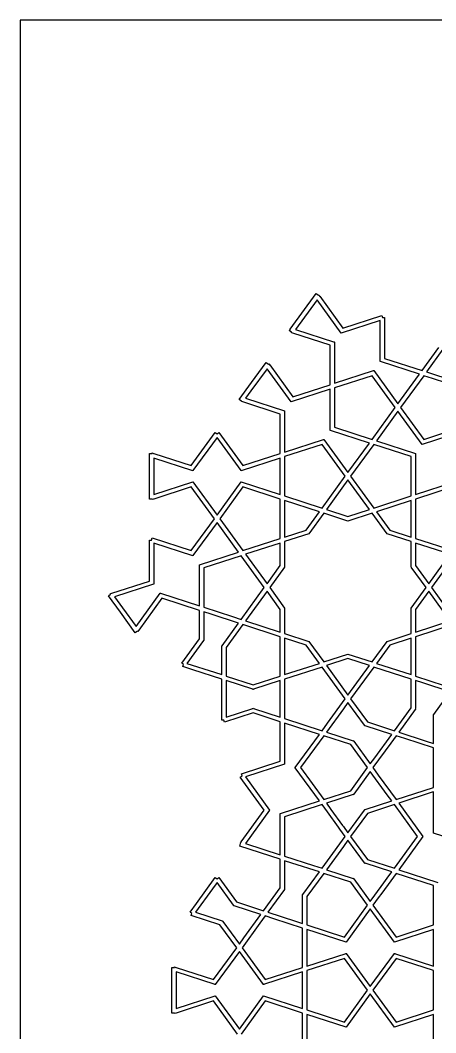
# Model space of a CAD drawing. Header units: millimetres. Extents: x -350 to 350, y -350 to 350.
# Drawn here: x -350 to -206.5, y 0 to 350 of the extents above; entities that cross this region are included whole.
import ezdxf

# ---------------------------------------------------------------- set-up
doc = ezdxf.new("R2010")
doc.units = ezdxf.units.MM
for name, color, linetype, true_color in [('canvas_boundary', 7, 'Continuous', 0x505050), ('strapwork_inner', 7, 'Continuous', 0xff8000), ('strapwork_outer', 7, 'Continuous', 0xff0000)]:
    doc.layers.add(name, color=color, linetype=linetype, true_color=true_color)

msp = doc.modelspace()

# ---------------------------------------------------------------- linework, layer by layer
at = {"layer": 'canvas_boundary'}
msp.add_lwpolyline([(-350, -350), (350, -350), (350, 350), (-350, 350)], close=True, dxfattribs=at)
at = {"layer": 'strapwork_inner', "true_color": 0xff8000}
for points in [[(-213.31, 225.96), (-212.1, 227.62), (-225.58, 232), (-225.62, 232), (-225.62, 232.01), (-225.63, 232.02), (-225.62, 232.05), (-225.62, 246.22), (-239.1, 241.84), (-239.12, 241.82), (-239.13, 241.83), (-239.14, 241.83), (-239.15, 241.86), (-247.48, 253.33), (-254.9, 243.11), (-241.42, 238.73), (-241.39, 238.73), (-241.39, 238.72), (-241.38, 238.72), (-241.39, 238.69), (-241.39, 224.51), (-227.91, 228.89), (-227.89, 228.91), (-227.88, 228.9), (-227.87, 228.9), (-227.86, 228.87), (-219.53, 217.41)], [(-201.36, 245.4), (-203.89, 246.22), (-203.89, 236.53), (-203.82, 236.48), (-203.89, 236.38), (-203.89, 236.25), (-203.98, 236.25), (-209.68, 228.41), (-200.2, 225.33), (-197.67, 224.51), (-197.67, 234.2), (-197.74, 234.26), (-197.67, 234.35), (-197.67, 234.48), (-197.58, 234.48), (-191.88, 242.32)], [(-264.75, 229.55), (-270.34, 221.85), (-272.18, 219.33), (-258.7, 214.95), (-258.67, 214.95), (-258.67, 214.94), (-258.66, 214.94), (-258.67, 214.91), (-258.67, 200.74), (-245.19, 205.11), (-245.16, 205.13), (-245.15, 205.13), (-245.14, 205.13), (-245.13, 205.1), (-236.8, 193.63), (-229.38, 203.85), (-242.86, 208.23), (-242.89, 208.23), (-242.89, 208.24), (-242.9, 208.24), (-242.89, 208.27), (-242.89, 222.45), (-256.37, 218.07), (-256.4, 218.05), (-256.4, 218.06), (-256.41, 218.05), (-256.42, 218.09)], [(-228.45, 205.13), (-220.46, 216.13), (-228.45, 227.14), (-241.39, 222.93), (-241.39, 209.33), (-228.45, 205.12), (-228.45, 205.13)], [(-197.67, 212.48), (-197.67, 222.93), (-207.61, 226.16), (-210.6, 227.14), (-218.6, 216.13), (-210.6, 205.12), (-197.67, 209.33)], [(-273.67, 190.44), (-273.64, 190.42), (-260.17, 186.04), (-260.17, 198.67), (-273.64, 194.29), (-273.67, 194.27), (-273.68, 194.28), (-273.69, 194.28), (-273.7, 194.31), (-282.03, 205.77), (-290.36, 194.31), (-290.37, 194.28), (-290.38, 194.28), (-290.38, 194.27), (-290.41, 194.29), (-303.89, 198.67), (-303.89, 186.04), (-290.41, 190.42), (-290.38, 190.44), (-290.38, 190.43), (-290.37, 190.43), (-290.36, 190.4), (-282.03, 178.94), (-273.7, 190.4), (-273.69, 190.43), (-273.68, 190.43)], [(-258.67, 199.16), (-258.67, 185.55), (-245.73, 181.35), (-237.73, 192.36), (-245.73, 203.36)], [(-235.87, 192.36), (-227.88, 181.35), (-214.94, 185.55), (-214.94, 199.16), (-227.88, 203.36), (-227.89, 203.35), (-227.89, 203.35)], [(-229.38, 180.86), (-236.8, 191.08), (-244.23, 180.86), (-236.8, 178.45)], [(-260.17, 170.86), (-260.17, 184.45), (-260.17, 184.46), (-273.1, 188.67), (-281.1, 177.66), (-273.1, 166.65)], [(-194.57, 174.82), (-192.5, 177.66), (-200.5, 188.67), (-213.44, 184.46), (-213.44, 170.86), (-200.5, 166.65)], [(-251.24, 173.76), (-246.65, 180.07), (-258.67, 183.98), (-258.67, 171.35)], [(-214.94, 183.98), (-226.95, 180.07), (-222.36, 173.76), (-214.94, 171.35)], [(-236.8, 176.94), (-236.82, 176.88), (-245.15, 179.59), (-250.3, 172.5), (-250.35, 172.53), (-250.33, 172.48), (-258.67, 169.77), (-258.67, 161.01), (-258.73, 161.01), (-258.68, 160.97), (-263.83, 153.88), (-258.68, 146.8), (-258.73, 146.76), (-258.67, 146.76), (-258.67, 138), (-250.33, 135.29), (-250.35, 135.23), (-250.3, 135.27), (-245.15, 128.18), (-236.82, 130.89), (-236.8, 130.83), (-236.78, 130.89), (-228.45, 128.18), (-223.3, 135.27), (-223.25, 135.23), (-223.27, 135.29), (-214.94, 138), (-214.94, 146.76), (-214.88, 146.76), (-214.93, 146.8), (-209.78, 153.88), (-214.93, 160.97), (-214.88, 161.01), (-214.94, 161.01), (-214.94, 169.77), (-223.27, 172.48), (-223.25, 172.53), (-223.3, 172.5), (-228.45, 179.59), (-236.78, 176.88)], [(-301.6, 151.95), (-288.12, 147.57), (-288.12, 161.74), (-288.13, 161.77), (-288.12, 161.78), (-288.12, 161.79), (-288.08, 161.79), (-274.6, 166.17), (-282.03, 176.38), (-290.36, 164.92), (-290.37, 164.89), (-290.38, 164.89), (-290.38, 164.88), (-290.41, 164.9), (-303.89, 169.28), (-303.89, 155.11), (-303.88, 155.08), (-303.89, 155.07), (-303.89, 155.06), (-303.92, 155.06), (-317.4, 150.68), (-314.64, 146.89), (-309.98, 140.47), (-301.65, 151.93), (-301.64, 151.96), (-301.63, 151.96), (-301.62, 151.97)], [(-272.18, 165.38), (-264.75, 155.16), (-260.17, 161.48), (-260.17, 169.28)], [(-213.44, 169.28), (-213.44, 161.48), (-208.85, 155.16), (-201.43, 165.38)], [(-286.62, 147.08), (-276.67, 143.85), (-273.68, 142.88), (-265.68, 153.88), (-273.67, 164.88), (-273.68, 164.89), (-286.62, 160.69)], [(-207.92, 153.88), (-199.93, 142.88), (-191.41, 145.65), (-186.99, 147.08), (-186.99, 160.69), (-199.93, 164.89)], [(-264.75, 152.61), (-272.18, 142.39), (-260.17, 138.49), (-260.17, 146.29)], [(-201.43, 142.39), (-208.85, 152.61), (-213.44, 146.29), (-213.44, 138.49)], [(-274.6, 141.6), (-284.08, 144.68), (-286.62, 145.5), (-286.62, 135.81), (-286.54, 135.76), (-286.62, 135.66), (-286.62, 135.54), (-286.71, 135.54), (-292.4, 127.7), (-282.92, 124.62), (-280.39, 123.79), (-280.39, 133.49), (-280.46, 133.54), (-280.39, 133.64), (-280.39, 133.76), (-280.3, 133.76)], [(-260.17, 136.91), (-273.1, 141.11), (-278.89, 133.15), (-278.89, 123.31), (-269.53, 120.26), (-260.17, 123.31)], [(-200.5, 119.1), (-192.5, 130.11), (-197.77, 137.35), (-200.5, 141.11), (-213.44, 136.91), (-213.44, 123.31), (-203.5, 120.07)], [(-258.67, 136.42), (-258.67, 123.79), (-246.65, 127.7), (-251.24, 134.01)], [(-222.36, 134.01), (-226.95, 127.7), (-214.94, 123.79), (-214.94, 136.42)], [(-237.73, 115.41), (-245.73, 126.42), (-258.67, 122.22), (-258.67, 119.07), (-258.67, 108.61), (-245.73, 104.41), (-243.87, 106.96)], [(-244.23, 126.91), (-236.8, 116.69), (-229.38, 126.91), (-236.8, 129.32)], [(-220.73, 104.41), (-214.94, 112.37), (-214.94, 122.22), (-227.88, 126.42), (-235.88, 115.41), (-230.09, 107.45)], [(-269.53, 118.69), (-269.64, 118.65), (-269.67, 118.73), (-278.89, 121.73), (-278.89, 119.07), (-278.89, 111.76), (-278.89, 109.1), (-269.67, 112.09), (-269.64, 112.18), (-269.53, 112.14), (-269.41, 112.18), (-269.38, 112.09), (-260.17, 109.1), (-260.17, 111.76), (-260.17, 121.73), (-269.38, 118.73), (-269.41, 118.65)], [(-213.53, 111.76), (-219.23, 103.92), (-209.75, 100.84), (-207.21, 100.02), (-207.21, 109.71), (-207.29, 109.76), (-207.21, 109.86), (-207.21, 109.98), (-207.12, 109.98), (-201.43, 117.83), (-210.91, 120.91), (-213.44, 121.73), (-213.44, 112.04), (-213.37, 111.98), (-213.44, 111.88), (-213.44, 111.76)], [(-230.94, 106.07), (-231.02, 106.17), (-231.13, 106.21), (-231.11, 106.3), (-236.8, 114.14), (-238.37, 111.98), (-244.23, 103.92), (-235.01, 100.92), (-234.94, 100.98), (-234.86, 100.88), (-234.75, 100.84), (-234.77, 100.75), (-229.08, 92.91), (-227.51, 95.07), (-221.65, 103.13), (-230.87, 106.13)], [(-258.7, 92.82), (-272.18, 88.44), (-263.85, 76.97), (-263.82, 76.95), (-263.83, 76.94), (-263.82, 76.93), (-263.85, 76.92), (-272.18, 65.45), (-260.17, 61.55), (-260.17, 75.72), (-260.18, 75.75), (-260.17, 75.75), (-260.17, 75.76), (-260.13, 75.76), (-246.65, 80.14), (-254.98, 91.61), (-255.01, 91.63), (-255, 91.64), (-255.01, 91.65), (-254.98, 91.66), (-246.65, 103.13), (-258.67, 107.03), (-258.67, 92.86), (-258.66, 92.83), (-258.67, 92.83), (-258.67, 92.82)], [(-230, 91.64), (-235.79, 99.6), (-245.15, 102.64), (-253.15, 91.64), (-245.15, 80.63), (-235.79, 83.67)], [(-220.15, 80.63), (-207.21, 84.83), (-207.21, 87.98), (-207.21, 98.44), (-217.16, 101.67), (-220.15, 102.64), (-222, 100.1), (-228.15, 91.64), (-226.3, 89.09)], [(-221.65, 80.14), (-223.22, 82.3), (-229.08, 90.36), (-234.77, 82.52), (-234.75, 82.43), (-234.86, 82.4), (-234.94, 82.3), (-235.01, 82.35), (-244.23, 79.35), (-242.66, 77.2), (-238.66, 71.69), (-238.37, 71.29), (-236.8, 69.14), (-231.11, 76.98), (-231.13, 77.06), (-231.02, 77.1), (-230.94, 77.2), (-230.87, 77.15)], [(-243.87, 59.4), (-237.73, 67.86), (-239.58, 70.41), (-240.09, 71.11), (-243.87, 76.32), (-245.73, 78.87), (-258.67, 74.66), (-258.67, 61.06), (-258.66, 61.05), (-248.72, 57.83), (-245.73, 56.85)], [(-235.88, 67.86), (-230.09, 59.9), (-220.73, 56.85), (-212.73, 67.86), (-220.73, 78.87), (-220.74, 78.86), (-230.09, 75.83)], [(-234.86, 53.32), (-234.75, 53.29), (-234.77, 53.2), (-229.08, 45.36), (-227.51, 47.51), (-224.34, 51.87), (-223.22, 53.42), (-221.65, 55.58), (-230.87, 58.57), (-230.94, 58.52), (-231.02, 58.62), (-231.13, 58.66), (-231.11, 58.74), (-236.8, 66.58), (-238.37, 64.43), (-244.23, 56.37), (-235.01, 53.37), (-234.94, 53.42)], [(-258.75, 49.51), (-264.45, 41.67), (-254.97, 38.59), (-252.44, 37.77), (-252.44, 47.46), (-252.51, 47.51), (-252.44, 47.61), (-252.44, 47.74), (-252.35, 47.74), (-246.65, 55.58), (-256.13, 58.66), (-258.67, 59.48), (-258.67, 49.79), (-258.59, 49.74), (-258.67, 49.64), (-258.67, 49.51)], [(-238, 33.08), (-230, 44.08), (-235.79, 52.05), (-245.15, 55.09), (-250.94, 47.13), (-250.94, 37.29), (-250.94, 37.28)], [(-228.15, 44.08), (-220.15, 33.08), (-207.21, 37.28), (-207.21, 50.89), (-220.15, 55.09), (-222, 52.54), (-225.13, 48.24), (-226.3, 46.63)], [(-276.17, 43.83), (-276.24, 43.93), (-276.36, 43.96), (-276.33, 44.05), (-282.03, 51.89), (-283.59, 49.74), (-289.45, 41.67), (-280.23, 38.68), (-280.16, 38.73), (-280.09, 38.63), (-279.97, 38.59), (-280, 38.51), (-274.3, 30.67), (-272.74, 32.82), (-266.88, 40.88), (-276.1, 43.88)], [(-220.75, 31.34), (-229.08, 42.81), (-237.41, 31.34), (-237.42, 31.31), (-237.43, 31.31), (-237.43, 31.31), (-237.46, 31.32), (-250.94, 35.7), (-250.94, 23.07), (-237.46, 27.45), (-237.43, 27.47), (-237.43, 27.46), (-237.42, 27.47), (-237.41, 27.44), (-229.08, 15.97), (-220.75, 27.44), (-220.74, 27.47), (-220.73, 27.46), (-220.72, 27.47), (-220.69, 27.45), (-207.21, 23.07), (-207.21, 35.7), (-220.69, 31.32), (-220.72, 31.31), (-220.73, 31.31), (-220.74, 31.31)], [(-252.44, 22.59), (-252.44, 22.6), (-252.44, 36.19), (-262.38, 39.42), (-265.38, 40.4), (-267.23, 37.85), (-273.38, 29.39), (-265.38, 18.38)], [(-274.3, 28.11), (-282.63, 16.65), (-282.64, 16.62), (-282.65, 16.62), (-282.66, 16.61), (-282.69, 16.63), (-296.17, 21.01), (-296.17, 8.38), (-282.69, 12.76), (-282.66, 12.78), (-282.65, 12.77), (-282.64, 12.77), (-282.63, 12.74), (-274.3, 1.28), (-265.97, 12.74), (-265.96, 12.77), (-265.95, 12.77), (-265.95, 12.78), (-265.92, 12.76), (-252.44, 8.38), (-252.44, 21.01), (-265.92, 16.63), (-265.95, 16.61), (-265.95, 16.62), (-265.96, 16.62), (-265.97, 16.65)], [(-250.94, 7.89), (-238, 3.69), (-230, 14.69), (-238, 25.7), (-250.94, 21.5), (-250.94, 21.49), (-250.94, 7.9)], [(-207.21, 7.9), (-207.21, 12.54), (-207.21, 16.85), (-207.21, 21.49), (-207.21, 21.5), (-220.15, 25.7), (-228.15, 14.69), (-220.15, 3.69), (-207.21, 7.89)]]:
    msp.add_lwpolyline(points, close=True, dxfattribs=at)
for points in [[(-197.67, 207.75), (-211.15, 203.37), (-211.17, 203.35), (-211.18, 203.36), (-211.19, 203.36), (-211.2, 203.39), (-219.53, 214.85), (-226.95, 204.64), (-213.47, 200.26), (-213.44, 200.26), (-213.44, 200.25), (-213.43, 200.24), (-213.44, 200.21), (-213.44, 186.04), (-199.96, 190.42)], [(-193.7, 64.66), (-207.18, 69.04), (-207.21, 69.04), (-207.21, 69.05), (-207.22, 69.05), (-207.21, 69.08), (-207.21, 83.26), (-207.66, 83.11), (-219.23, 79.35), (-210.9, 67.89), (-210.87, 67.87), (-210.88, 67.86), (-210.87, 67.85), (-210.9, 67.83), (-219.23, 56.37), (-205.75, 51.99)], [(-207.21, -6.31), (-207.21, 6.32), (-220.69, 1.94), (-220.72, 1.92), (-220.73, 1.93), (-220.74, 1.92), (-220.75, 1.95), (-229.08, 13.42), (-237.41, 1.95), (-237.42, 1.92), (-237.43, 1.93), (-237.43, 1.92), (-237.46, 1.94), (-250.94, 6.32), (-250.94, -6.31)]]:
    msp.add_lwpolyline(points, dxfattribs=at)
at = {"layer": 'strapwork_outer', "true_color": 0xff0000}
for points in [[(-274.91, -0.44), (-283.23, 11.01), (-296.17, 6.8), (-296.17, 6.79), (-296.2, 6.79), (-296.68, 6.63), (-296.73, 6.79), (-297.67, 6.79), (-297.67, 7.35), (-297.67, 22.6), (-296.73, 22.6), (-296.68, 22.76), (-296.2, 22.6), (-296.17, 22.6), (-296.17, 22.59), (-283.23, 18.38), (-275.23, 29.39), (-281.02, 37.35), (-290.9, 40.56), (-290.67, 41.28), (-291.27, 41.72), (-289.1, 44.71), (-282.63, 53.61), (-282.03, 53.17), (-281.42, 53.61), (-275.31, 45.2), (-265.95, 42.16), (-260.17, 50.12), (-260.17, 59.97), (-274.15, 64.51), (-273.86, 65.4), (-274, 65.5), (-273.7, 65.91), (-273.69, 65.94), (-273.68, 65.94), (-265.68, 76.94), (-274, 88.39), (-273.39, 88.83), (-273.62, 89.54), (-260.17, 93.92), (-260.17, 107.52), (-260.18, 107.52), (-269.53, 110.56), (-279.41, 107.35), (-279.64, 108.07), (-280.39, 108.07), (-280.39, 111.76), (-280.39, 119.07), (-280.39, 122.22), (-290.33, 125.45), (-293.85, 126.59), (-293.62, 127.3), (-294.22, 127.74), (-288.12, 136.15), (-288.12, 145.99), (-301.05, 150.2), (-309.05, 139.19), (-309.05, 139.18), (-309.07, 139.16), (-309.37, 138.75), (-309.51, 138.85), (-310.26, 138.3), (-315.39, 145.36), (-319.55, 151.09), (-318.8, 151.63), (-318.85, 151.79), (-318.36, 151.95), (-318.34, 151.97), (-318.33, 151.96), (-305.39, 156.16), (-305.39, 170.31), (-304.64, 170.31), (-304.41, 171.03), (-290.95, 166.65), (-282.95, 177.66), (-290.95, 188.67), (-303.89, 184.46), (-303.89, 184.45), (-303.92, 184.45), (-304.41, 184.29), (-304.46, 184.45), (-305.39, 184.45), (-305.39, 185.01), (-305.39, 199.7), (-305.39, 200.26), (-304.46, 200.26), (-304.41, 200.42), (-303.92, 200.26), (-303.89, 200.26), (-303.89, 200.25), (-290.95, 196.04), (-282.63, 207.49), (-282.03, 207.05), (-281.42, 207.49), (-273.1, 196.04), (-260.17, 200.25), (-260.17, 200.26), (-260.17, 213.85), (-273.1, 218.06), (-273.11, 218.05), (-273.14, 218.07), (-273.62, 218.23), (-273.57, 218.38), (-274.32, 218.93), (-270.06, 224.8), (-265.03, 231.72), (-264.28, 231.17), (-264.15, 231.27), (-263.85, 230.85), (-263.82, 230.84), (-263.83, 230.83), (-255.83, 219.82), (-242.89, 224.02), (-242.89, 237.63), (-255.83, 241.83), (-255.84, 241.82), (-255.86, 241.84), (-256.35, 242), (-256.3, 242.16), (-257.05, 242.71), (-256.72, 243.15), (-256.72, 243.16), (-247.76, 255.49), (-247.01, 254.95), (-246.87, 255.04), (-246.57, 254.63), (-246.55, 254.61), (-246.55, 254.6), (-238.56, 243.6), (-225.1, 247.97), (-224.87, 247.25), (-224.12, 247.25), (-224.12, 233.1), (-211.18, 228.9), (-205.39, 236.87)], [(-252.44, -6.8), (-252.44, 6.8), (-265.38, 11.01), (-273.7, -0.44)]]:
    msp.add_lwpolyline(points, dxfattribs=at)

doc.saveas('drawing.dxf')
